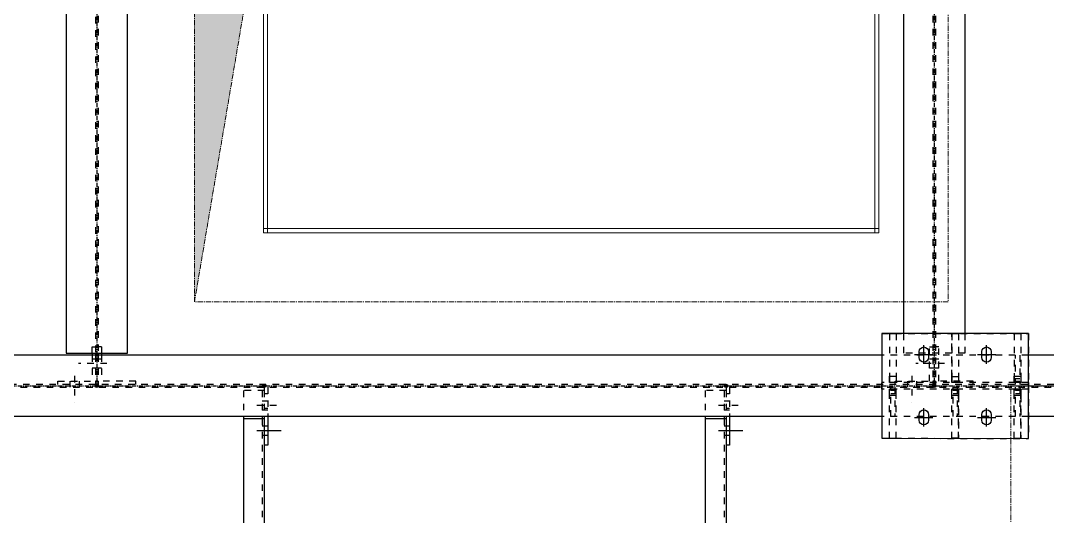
# Model space of a CAD drawing. Header units: inches. Extents: x 209270 to 234360, y -180214 to -150194.
# Drawn here: x 220697 to 223149, y -159676 to -158492 of the extents above; entities that cross this region are included whole.
import ezdxf

# ---------------------------------------------------------------- set-up
doc = ezdxf.new("R2010")
doc.units = ezdxf.units.IN
doc.header["$LTSCALE"] = 10
doc.header["$MEASUREMENT"] = 0
doc.linetypes.add('CENTER', pattern=[2, 1.25, -0.25, 0.25, -0.25])
doc.linetypes.add('DXK_LINE_DOT2', pattern=[3.9198, 1.9599, -1.9599])
doc.layers.get('0').update_dxf_attribs({"color": 1})
for name, color, linetype in [('_BLUE_0', 5, 'Continuous'), ('_BLUE_1', 5, 'Continuous'), ('_BLUE_2', 5, 'Continuous'), ('_BLUE_4', 5, 'Continuous')]:
    doc.layers.add(name, color=color, linetype=linetype)
for name, color, linetype, lineweight in [('CEN', 1, 'CENTER', 9), ('Chute', 1, 'Continuous', 9), ('DIM', 1, 'Continuous', 13)]:
    doc.layers.add(name, color=color, linetype=linetype, lineweight=lineweight)

# ---------------------------------------------------------------- blocks, each defined once
blk = doc.blocks.new('A$C1f4f58bd')
at = {"layer": 'CEN'}
blk.add_lwpolyline([(1100, 2200), (5000, 2200), (5000, -2700), (1100, -2700)], close=True, dxfattribs=at)
blk = doc.blocks.new('MECH_DRAWING')
at = {"layer": 'CEN'}
h = blk.add_hatch(color=256, dxfattribs=at)
h.dxf.hatch_style = 1
h.paths.add_polyline_path([(222912, -157363.8), (221112, -157363.8), (221112, -159163.8), (221385.3, -157552.2)])
blk.add_line((221112, -159163.8), (221385.3, -157552.2), dxfattribs=at)
blk.add_lwpolyline([(221112, -157363.8), (222912, -157363.8), (222912, -159163.8), (221112, -159163.8)], close=True, dxfattribs=at)
at = {"layer": 'Chute'}
for p, q in [((221276.9, -158998.7, -702228907.6), (221276.9, -157528.7, -702228907.6)), ((221286.9, -158998.7, -702228907.6), (221286.9, -157528.7, -702228907.6)), ((222736.9, -157528.7, -702228907.6), (222736.9, -158998.7, -702228907.6)), ((222746.9, -157528.7, -702228907.6), (222746.9, -158998.7, -702228907.6)), ((222746.9, -158988.7, -702228907.6), (221276.9, -158988.7, -702228907.6)), ((222746.9, -158998.7, -702228907.6), (221276.9, -158998.7, -702228907.6))]:
    blk.add_line(p, q, dxfattribs=at)
at = {"layer": 'DIM'}
blk.add_blockref('A$C1f4f58bd', (221961.9, -161563.7, -450449365.8), dxfattribs=at)
blk = doc.blocks.new('Part-116860372-114970 - 114867')
at = {"layer": '_BLUE_1', "linetype": 'DXK_LINE_DOT2'}
for p, q in [((17356.8, 20037.3), (16919.3, 20037.3)), ((17706.8, 19949.8), (13838.1, 19949.8)), ((13838.1, 19941.9), (17706.8, 19941.9)), ((17356.8, 19854.3), (16919.3, 19854.3))]:
    blk.add_line(p, q, dxfattribs=at)
at = {"layer": '_BLUE_2', "linetype": 'Continuous'}
for p, q in [((16919.3, 20037.3), (13831.8, 20037.3)), ((17713.1, 20037.3), (17356.8, 20037.3)), ((16919.3, 19854.3), (13831.8, 19854.3)), ((17713.1, 19854.3), (17356.8, 19854.3))]:
    blk.add_line(p, q, dxfattribs=at)
at = {"layer": '_BLUE_4', "linetype": 'CENTER'}
blk.add_line((13700.6, 19945.8), (17825.6, 19945.8), dxfattribs=at)
blk = doc.blocks.new('Part-116860372-114971 - 114867')
at = {"layer": '_BLUE_4', "linetype": 'Continuous'}
for points in [[(14575.6, 22565.8, -1), (14575.6, 22575.8, -1)], [(14575.6, 19940.8, -1), (14575.6, 19950.8, -1)]]:
    blk.add_hatch(color=256, dxfattribs=at).paths.add_polyline_path(points)
at = {"layer": '_BLUE_1', "linetype": 'DXK_LINE_DOT2'}
for p, q in [((14484.1, 22461), (14484.1, 22556.6)), ((14667.1, 22556.6), (14484.1, 22556.6)), ((14571.6, 22556.6), (14571.6, 21320.8)), ((14579.5, 22556.6), (14579.5, 22467.3)), ((14667.1, 22556.6), (14667.1, 22461)), ((14579.5, 22461), (14579.5, 20043.6)), ((14484.1, 21533.3), (14484.1, 21108.3)), ((14667.1, 21533.3), (14667.1, 21108.3)), ((14571.6, 21320.8), (14571.6, 20043.6)), ((14571.6, 20037.3), (14571.6, 19959.8)), ((14579.5, 20037.3), (14579.5, 19959.8)), ((14579.5, 19959.8), (14571.6, 19959.8))]:
    blk.add_line(p, q, dxfattribs=at)
at = {"layer": '_BLUE_2', "linetype": 'Continuous'}
for p, q in [((14484.1, 22467.3), (14484.1, 21533.3)), ((14667.1, 22461), (14484.1, 22461)), ((14571.6, 22467.3), (14571.6, 22461)), ((14579.5, 22467.3), (14579.5, 22461)), ((14667.1, 22467.3), (14667.1, 21533.3)), ((14484.1, 21108.3), (14484.1, 20043.6)), ((14667.1, 20043.6), (14667.1, 21108.3)), ((14484.1, 20043.6), (14667.1, 20043.6)), ((14571.6, 20043.6), (14571.6, 20037.3)), ((14579.5, 20043.6), (14579.5, 20037.3))]:
    blk.add_line(p, q, dxfattribs=at)
at = {"layer": '_BLUE_4', "linetype": 'CENTER'}
blk.add_line((14575.6, 22570.8), (14575.6, 19945.8), dxfattribs=at)
at = {"layer": '_BLUE_4', "linetype": 'Continuous'}
for centre in [(14575.6, 22570.8), (14575.6, 19945.8)]:
    blk.add_circle(centre, 5, dxfattribs=at)
blk = doc.blocks.new('Part-116860372-114972 - 114867')
at = {"layer": '_BLUE_4', "linetype": 'Continuous'}
for points in [[(17075.6, 22565.8, -1), (17075.6, 22575.8, -1)], [(17075.6, 19940.8, -1), (17075.6, 19950.8, -1)]]:
    blk.add_hatch(color=256, dxfattribs=at).paths.add_polyline_path(points)
at = {"layer": '_BLUE_1', "linetype": 'DXK_LINE_DOT2'}
for p, q in [((16984.1, 22556.6), (16984.1, 22467.3)), ((17167.1, 22556.6), (16984.1, 22556.6)), ((17071.6, 22556.6), (17071.6, 22461)), ((17079.5, 22556.6), (17079.5, 22467.3)), ((17167.1, 22556.6), (17167.1, 22467.3)), ((17071.6, 22461), (17071.6, 19959.8)), ((17079.5, 22461), (17079.5, 19959.8)), ((16984.1, 21533.3), (16984.1, 21108.3)), ((17167.1, 21533.3), (17167.1, 21108.3)), ((16984.1, 20102.1), (16984.1, 20043.6)), ((17167.1, 20102.1), (17167.1, 20043.6)), ((17167.1, 20043.6), (16984.1, 20043.6)), ((17079.5, 19959.8), (17071.6, 19959.8))]:
    blk.add_line(p, q, dxfattribs=at)
at = {"layer": '_BLUE_2', "linetype": 'Continuous'}
for p, q in [((16984.1, 22467.3), (16984.1, 21533.3)), ((17167.1, 22461), (16984.1, 22461)), ((17071.6, 22461), (17071.6, 22467.3)), ((17079.5, 22467.3), (17079.5, 22461)), ((17167.1, 22467.3), (17167.1, 21533.3)), ((16984.1, 21108.3), (16984.1, 20102.1)), ((17167.1, 21108.3), (17167.1, 20102.1))]:
    blk.add_line(p, q, dxfattribs=at)
at = {"layer": '_BLUE_4', "linetype": 'CENTER'}
blk.add_line((17075.6, 22570.8), (17075.6, 19945.8), dxfattribs=at)
at = {"layer": '_BLUE_4', "linetype": 'Continuous'}
for centre in [(17075.6, 22570.8), (17075.6, 19945.8)]:
    blk.add_circle(centre, 5, dxfattribs=at)
blk = doc.blocks.new('Part-116860372-115887 - 114867')
at = {"layer": '_BLUE_1', "linetype": 'DXK_LINE_DOT2'}
for p, q in [((16464.3, 19941.9), (16464.3, 19854.3)), ((16454.3, 19923.2), (16464.3, 19923.2)), ((16454.3, 19879.4), (16464.3, 19879.4))]:
    blk.add_line(p, q, dxfattribs=at)
at = {"layer": '_BLUE_2', "linetype": 'Continuous'}
for p, q in [((16454.3, 19854.3), (16454.3, 19848.1)), ((16464.3, 19854.3), (16464.3, 19769.4)), ((16464.3, 19769.4), (16454.3, 19769.4))]:
    blk.add_line(p, q, dxfattribs=at)
blk = doc.blocks.new('Part-116860372-116450 - 114867')
at = {"layer": '_BLUE_1', "linetype": 'DXK_LINE_DOT2'}
for p, q in [((17318.2, 19949.8), (17318.2, 20037.3)), ((17330.7, 20037.3), (17330.7, 19949.8)), ((17318.2, 19968.5), (17330.7, 19968.5)), ((17330.7, 19959.3), (17318.2, 19959.3))]:
    blk.add_line(p, q, dxfattribs=at)
blk = doc.blocks.new('Part-116860372-116442 - 114867')
at = {"layer": '_BLUE_2', "linetype": 'Continuous'}
for p, q in [((16919.3, 20102.1), (16919.3, 19789.6)), ((17356.8, 20102), (16919.3, 20102.1)), ((17356.8, 19789.5), (17356.8, 20102)), ((16919.3, 19789.6), (17356.8, 19789.5))]:
    blk.add_line(p, q, dxfattribs=at)
blk = doc.blocks.new('Part-116860372-115118 - 114867')
at = {"layer": '_BLUE_4', "linetype": 'Continuous'}
for points in [[(15075.6, 19940.8, -1), (15075.6, 19950.8, -1)], [(15075.6, 19065.8, -1), (15075.6, 19075.8, -1)]]:
    blk.add_hatch(color=256, dxfattribs=at).paths.add_polyline_path(points)
at = {"layer": '_BLUE_1', "linetype": 'DXK_LINE_DOT2'}
for p, q in [((15013.1, 19931.9), (15013.1, 19854.3)), ((15075.6, 19931.9), (15013.1, 19931.9)), ((15069.3, 19931.9), (15069.3, 19854.3)), ((15075.6, 19931.9), (15075.6, 19848.1)), ((15069.3, 19848.1), (15069.3, 19233.3)), ((15013.1, 19227.1), (15013.1, 19149.6)), ((15069.3, 19227.1), (15069.3, 19087.1)), ((15075.6, 19233.3), (15075.6, 19087.1)), ((15013.1, 19149.6), (15050.6, 19149.6)), ((15050.6, 19149.6), (15050.6, 19087.1)), ((15075.6, 19087.1), (15050.6, 19087.1))]:
    blk.add_line(p, q, dxfattribs=at)
at = {"layer": '_BLUE_2', "linetype": 'Continuous'}
for p, q in [((15013.1, 19854.3), (15013.1, 19227.1)), ((15075.6, 19848.1), (15013.1, 19848.1)), ((15069.3, 19854.3), (15069.3, 19848.1)), ((15075.6, 19848.1), (15075.6, 19233.3)), ((15075.6, 19233.3), (15013.1, 19233.3)), ((15069.3, 19233.3), (15069.3, 19227.1))]:
    blk.add_line(p, q, dxfattribs=at)
at = {"layer": '_BLUE_4', "linetype": 'CENTER'}
for p, q in [((15075.6, 19945.8), (15075.6, 19931.9)), ((15075.6, 19848.1), (15075.6, 19233.3)), ((15075.6, 19087.1), (15075.6, 19070.8))]:
    blk.add_line(p, q, dxfattribs=at)
at = {"layer": '_BLUE_4', "linetype": 'Continuous'}
for centre in [(15075.6, 19945.8), (15075.6, 19070.8)]:
    blk.add_circle(centre, 5, dxfattribs=at)
blk = doc.blocks.new('Part-116860372-115119 - 114867')
at = {"layer": '_BLUE_4', "linetype": 'Continuous'}
for points in [[(16454.3, 19940.8, -1), (16454.3, 19950.8, -1)], [(16454.3, 19065.8, -1), (16454.3, 19075.8, -1)]]:
    blk.add_hatch(color=256, dxfattribs=at).paths.add_polyline_path(points)
at = {"layer": '_BLUE_1', "linetype": 'DXK_LINE_DOT2'}
for p, q in [((16391.8, 19931.9), (16391.8, 19854.3)), ((16454.3, 19931.9), (16391.8, 19931.9)), ((16448.1, 19931.9), (16448.1, 19854.3)), ((16454.3, 19931.9), (16454.3, 19848.1)), ((16448.1, 19848.1), (16448.1, 19233.3)), ((16391.8, 19227.1), (16391.8, 19149.6)), ((16448.1, 19227.1), (16448.1, 19087.1)), ((16454.3, 19233.3), (16454.3, 19087.1)), ((16391.8, 19149.6), (16429.3, 19149.6)), ((16429.3, 19149.6), (16429.3, 19087.1)), ((16454.3, 19087.1), (16429.3, 19087.1))]:
    blk.add_line(p, q, dxfattribs=at)
at = {"layer": '_BLUE_2', "linetype": 'Continuous'}
for p, q in [((16391.8, 19854.3), (16391.8, 19227.1)), ((16454.3, 19848.1), (16391.8, 19848.1)), ((16448.1, 19854.3), (16448.1, 19848.1)), ((16454.3, 19848.1), (16454.3, 19233.3)), ((16454.3, 19233.3), (16391.8, 19233.3)), ((16448.1, 19233.3), (16448.1, 19227.1))]:
    blk.add_line(p, q, dxfattribs=at)
at = {"layer": '_BLUE_4', "linetype": 'CENTER'}
for p, q in [((16454.3, 19945.8), (16454.3, 19931.9)), ((16454.3, 19848.1), (16454.3, 19233.3)), ((16454.3, 19087.1), (16454.3, 19070.8))]:
    blk.add_line(p, q, dxfattribs=at)
at = {"layer": '_BLUE_4', "linetype": 'Continuous'}
for centre in [(16454.3, 19945.8), (16454.3, 19070.8)]:
    blk.add_circle(centre, 5, dxfattribs=at)
blk = doc.blocks.new('Part-116860372-115512 - 114867')
at = {"layer": '_BLUE_1', "linetype": 'DXK_LINE_DOT2'}
for p, q in [((17089.5, 20062.3), (17079.5, 20062.3)), ((17089.5, 19959.8), (17089.5, 20062.3)), ((17079.5, 19959.8), (17079.5, 19949.8)), ((17192, 19959.8), (17089.5, 19959.8)), ((17192, 19949.8), (17192, 19959.8))]:
    blk.add_line(p, q, dxfattribs=at)
blk = doc.blocks.new('Part-116860372-115516 - 114867')
at = {"layer": '_BLUE_1', "linetype": 'DXK_LINE_DOT2'}
for p, q in [((14589.5, 20062.3), (14579.5, 20062.3)), ((14589.5, 20062.3), (14589.5, 20043.6)), ((14579.5, 20043.6), (14579.5, 20037.3)), ((14589.5, 20037.3), (14589.5, 19959.8)), ((14579.5, 19959.8), (14579.5, 19949.8)), ((14692, 19959.8), (14589.5, 19959.8)), ((14692, 19949.8), (14692, 19959.8))]:
    blk.add_line(p, q, dxfattribs=at)
at = {"layer": '_BLUE_2', "linetype": 'Continuous'}
blk.add_line((14589.5, 20043.6), (14589.5, 20037.3), dxfattribs=at)
blk = doc.blocks.new('Part-116860372-115511 - 114867')
at = {"layer": '_BLUE_1', "linetype": 'DXK_LINE_DOT2'}
for p, q in [((17061.6, 19959.8), (17061.6, 20062.3)), ((17061.6, 20062.3), (17071.6, 20062.3)), ((16959.1, 19949.8), (16959.1, 19959.8)), ((16959.1, 19959.8), (17061.6, 19959.8)), ((17071.6, 19959.8), (17071.6, 19949.8))]:
    blk.add_line(p, q, dxfattribs=at)
blk = doc.blocks.new('Bolt-116860372-115513 - 114867')
at = {"layer": '_BLUE_1', "linetype": 'DXK_LINE_DOT2'}
for p, q in [((17071.6, 20026), (17061.6, 20026)), ((17079.5, 20026), (17071.6, 20026)), ((17089.5, 20026), (17079.5, 20026)), ((17105.8, 20012.3), (17020.8, 20012.3)), ((17071.6, 19998.5), (17061.6, 19998.5)), ((17079.5, 19998.5), (17071.6, 19998.5)), ((17089.5, 19998.5), (17079.5, 19998.5))]:
    blk.add_line(p, q, dxfattribs=at)
blk = doc.blocks.new('Part-116860372-115515 - 114867')
at = {"layer": '_BLUE_1', "linetype": 'DXK_LINE_DOT2'}
for p, q in [((14561.6, 20043.6), (14561.6, 20062.3)), ((14561.6, 20062.3), (14571.6, 20062.3)), ((14561.6, 20037.3), (14561.6, 19959.8)), ((14571.6, 20043.6), (14571.6, 20037.3)), ((14459.1, 19949.8), (14459.1, 19959.8)), ((14459.1, 19959.8), (14561.6, 19959.8)), ((14571.6, 19959.8), (14571.6, 19949.8))]:
    blk.add_line(p, q, dxfattribs=at)
at = {"layer": '_BLUE_2', "linetype": 'Continuous'}
blk.add_line((14561.6, 20043.6), (14561.6, 20037.3), dxfattribs=at)
blk = doc.blocks.new('Bolt-116860372-115517 - 114867')
at = {"layer": '_BLUE_1', "linetype": 'DXK_LINE_DOT2'}
for p, q in [((14571.6, 20026), (14561.6, 20026)), ((14579.5, 20026), (14571.6, 20026)), ((14589.5, 20026), (14579.5, 20026)), ((14605.8, 20012.3), (14520.8, 20012.3)), ((14571.6, 19998.5), (14561.6, 19998.5)), ((14579.5, 19998.5), (14571.6, 19998.5)), ((14589.5, 19998.5), (14579.5, 19998.5))]:
    blk.add_line(p, q, dxfattribs=at)
blk = doc.blocks.new('Bolt-116860372-115528 - 114867')
at = {"layer": '_BLUE_1', "linetype": 'DXK_LINE_DOT2'}
for p, q in [((14495.4, 19959.8), (14495.4, 19949.8)), ((14509.1, 19975.8), (14509.1, 19897)), ((14522.9, 19959.8), (14522.9, 19949.8)), ((14495.4, 19949.8), (14495.4, 19941.9)), ((14522.9, 19949.8), (14522.9, 19941.9))]:
    blk.add_line(p, q, dxfattribs=at)
blk = doc.blocks.new('Bolt-116860372-115529 - 114867')
at = {"layer": '_BLUE_1', "linetype": 'DXK_LINE_DOT2'}
for p, q in [((16995.4, 19959.8), (16995.4, 19949.8)), ((17009.1, 19975.8), (17009.1, 19897)), ((17022.9, 19959.8), (17022.9, 19949.8)), ((16995.4, 19949.8), (16995.4, 19941.9)), ((17022.9, 19949.8), (17022.9, 19941.9))]:
    blk.add_line(p, q, dxfattribs=at)
blk = doc.blocks.new('Bolt-116860372-116449 - 114867')
at = {"layer": '_BLUE_2', "linetype": 'Continuous'}
for p, q in [((17030.6, 20048.3), (17031.6, 20053.6)), ((17031.6, 20053.6), (17034.6, 20058)), ((17034.6, 20058), (17039.1, 20061)), ((17039.1, 20061), (17044.3, 20062.1)), ((17044.3, 20012.1), (17044.3, 20067.1)), ((17044.3, 20062.1), (17044.3, 20062.1)), ((17044.3, 20062.1), (17049.6, 20061)), ((17049.6, 20061), (17054.1, 20058)), ((17054.1, 20058), (17057, 20053.6)), ((17057, 20053.6), (17058.1, 20048.3)), ((17218.1, 20048.3), (17219.1, 20053.6)), ((17219.1, 20053.6), (17222.1, 20058)), ((17222.1, 20058), (17226.6, 20061)), ((17226.6, 20061), (17231.8, 20062.1)), ((17231.8, 20012.1), (17231.8, 20067.1)), ((17231.8, 20062.1), (17231.8, 20062.1)), ((17231.8, 20062.1), (17237.1, 20061)), ((17237.1, 20061), (17241.6, 20058)), ((17241.6, 20058), (17244.5, 20053.6)), ((17244.5, 20053.6), (17245.6, 20048.3)), ((17016.8, 20039.6), (17071.8, 20039.6)), ((17030.6, 20030.8), (17030.6, 20048.3)), ((17031.6, 20025.6), (17030.6, 20030.8)), ((17034.6, 20021.1), (17031.6, 20025.6)), ((17039.1, 20018.1), (17034.6, 20021.1)), ((17054.1, 20021.1), (17049.6, 20018.1)), ((17057, 20025.6), (17054.1, 20021.1)), ((17058.1, 20030.8), (17057, 20025.6)), ((17058.1, 20048.3), (17058.1, 20030.8)), ((17204.3, 20039.6), (17259.3, 20039.5)), ((17218.1, 20030.8), (17218.1, 20048.3)), ((17219.1, 20025.5), (17218.1, 20030.8)), ((17222.1, 20021.1), (17219.1, 20025.5)), ((17226.6, 20018.1), (17222.1, 20021.1)), ((17241.6, 20021.1), (17237.1, 20018.1)), ((17244.5, 20025.5), (17241.6, 20021.1)), ((17245.6, 20030.8), (17244.5, 20025.5)), ((17245.6, 20048.3), (17245.6, 20030.8)), ((17044.3, 20017.1), (17039.1, 20018.1)), ((17049.6, 20018.1), (17044.3, 20017.1)), ((17044.3, 20017.1), (17044.3, 20017.1)), ((17231.8, 20017.1), (17226.6, 20018.1)), ((17237.1, 20018.1), (17231.8, 20017.1)), ((17231.8, 20017.1), (17231.8, 20017.1)), ((17031.6, 19866.1), (17034.6, 19870.5)), ((17034.6, 19870.5), (17039.1, 19873.5)), ((17039.1, 19873.5), (17044.3, 19874.6)), ((17044.3, 19824.6), (17044.3, 19879.6)), ((17044.3, 19874.6), (17044.3, 19874.6)), ((17044.3, 19874.6), (17049.6, 19873.5)), ((17049.6, 19873.5), (17054, 19870.5)), ((17054, 19870.5), (17057, 19866.1)), ((17219.1, 19866.1), (17222.1, 19870.5)), ((17222.1, 19870.5), (17226.6, 19873.5)), ((17226.6, 19873.5), (17231.8, 19874.6)), ((17231.8, 19824.6), (17231.8, 19879.6)), ((17231.8, 19874.6), (17231.8, 19874.6)), ((17231.8, 19874.6), (17237.1, 19873.5)), ((17237.1, 19873.5), (17241.5, 19870.5)), ((17241.5, 19870.5), (17244.5, 19866.1)), ((17016.8, 19852.1), (17071.8, 19852.1)), ((17030.6, 19860.8), (17031.6, 19866.1)), ((17030.6, 19843.3), (17030.6, 19860.8)), ((17031.6, 19838.1), (17030.6, 19843.3)), ((17034.6, 19833.6), (17031.6, 19838.1)), ((17057, 19838.1), (17054, 19833.6)), ((17057, 19866.1), (17058.1, 19860.8)), ((17058.1, 19843.3), (17057, 19838.1)), ((17058.1, 19860.8), (17058.1, 19843.3)), ((17204.3, 19852.1), (17259.3, 19852)), ((17218.1, 19860.8), (17219.1, 19866.1)), ((17218.1, 19843.3), (17218.1, 19860.8)), ((17219.1, 19838), (17218.1, 19843.3)), ((17222.1, 19833.6), (17219.1, 19838)), ((17244.5, 19838), (17241.5, 19833.6)), ((17244.5, 19866.1), (17245.6, 19860.8)), ((17245.6, 19843.3), (17244.5, 19838)), ((17245.6, 19860.8), (17245.6, 19843.3)), ((17039.1, 19830.6), (17034.6, 19833.6)), ((17044.3, 19829.6), (17039.1, 19830.6)), ((17049.6, 19830.6), (17044.3, 19829.6)), ((17044.3, 19829.6), (17044.3, 19829.6)), ((17054, 19833.6), (17049.6, 19830.6)), ((17226.6, 19830.6), (17222.1, 19833.6)), ((17231.8, 19829.6), (17226.6, 19830.6)), ((17237.1, 19830.6), (17231.8, 19829.6)), ((17231.8, 19829.6), (17231.8, 19829.6)), ((17241.5, 19833.6), (17237.1, 19830.6))]:
    blk.add_line(p, q, dxfattribs=at)
blk = doc.blocks.new('Part-116860372-116447 - 114867')
at = {"layer": '_BLUE_1', "linetype": 'DXK_LINE_DOT2'}
for p, q in [((16962, 19935.8), (16941.9, 19935.8)), ((16941.9, 19917), (16941.9, 19935.8)), ((16942, 19917), (16942, 19935.8)), ((16961.9, 19917), (16961.9, 19935.8)), ((16961.9, 19935.8), (16962, 19935.8)), ((16962, 19917), (16962, 19935.8)), ((16962, 19917), (16941.9, 19917)), ((16941.9, 19789.6), (16941.9, 19917)), ((16942, 19789.6), (16942, 19917)), ((16961.9, 19789.5), (16961.9, 19917)), ((16962, 19789.6), (16962, 19917)), ((16961.9, 19789.5), (16962, 19789.5))]:
    blk.add_line(p, q, dxfattribs=at)
at = {"layer": '_BLUE_2', "linetype": 'Continuous'}
for p, q in [((16941.9, 19789.5), (16941.9, 19789.6)), ((16962, 19789.5), (16941.9, 19789.5)), ((16942, 19789.5), (16942, 19789.6)), ((16962, 19789.5), (16962, 19789.6))]:
    blk.add_line(p, q, dxfattribs=at)
blk = doc.blocks.new('Part-116860372-116441 - 114867')
at = {"layer": '_BLUE_1', "linetype": 'DXK_LINE_DOT2'}
for p, q in [((17314.4, 20102), (17314.4, 19974.6)), ((17314.5, 20102.1), (17334.4, 20102.1)), ((17314.5, 20102), (17314.5, 19974.6)), ((17334.4, 20102.1), (17334.4, 19974.6)), ((17334.5, 20102), (17334.5, 19974.6)), ((17314.4, 19974.6), (17314.4, 19955.8)), ((17314.4, 19974.6), (17334.5, 19974.6)), ((17314.5, 19955.8), (17314.5, 19974.6)), ((17334.4, 19974.6), (17334.4, 19955.8)), ((17334.5, 19974.6), (17334.5, 19955.8)), ((17314.4, 19955.8), (17314.5, 19955.8)), ((17334.5, 19955.8), (17314.4, 19955.8))]:
    blk.add_line(p, q, dxfattribs=at)
at = {"layer": '_BLUE_2', "linetype": 'Continuous'}
for p, q in [((17314.5, 20102.1), (17314.4, 20102.1)), ((17314.4, 20102.1), (17314.4, 20102)), ((17314.4, 20102.1), (17314.5, 20102.1)), ((17314.5, 20102.1), (17314.5, 20102)), ((17314.5, 20102.1), (17334.5, 20102.1)), ((17334.5, 20102.1), (17334.5, 20102))]:
    blk.add_line(p, q, dxfattribs=at)
blk = doc.blocks.new('Part-116860372-115885 - 114867')
at = {"layer": '_BLUE_1', "linetype": 'DXK_LINE_DOT2'}
for p, q in [((15085.6, 19941.9), (15085.6, 19854.3)), ((15075.6, 19923.2), (15085.6, 19923.2)), ((15075.6, 19879.4), (15085.6, 19879.4))]:
    blk.add_line(p, q, dxfattribs=at)
at = {"layer": '_BLUE_2', "linetype": 'Continuous'}
for p, q in [((15075.6, 19854.3), (15075.6, 19848.1)), ((15085.6, 19854.3), (15085.6, 19769.4)), ((15085.6, 19769.4), (15075.6, 19769.4))]:
    blk.add_line(p, q, dxfattribs=at)
blk = doc.blocks.new('Bolt-116860372-115886 - 114867')
at = {"layer": '_BLUE_1', "linetype": 'DXK_LINE_DOT2'}
for p, q in [((15069.3, 19901.9), (15075.6, 19901.9)), ((15075.6, 19901.9), (15085.6, 19901.9)), ((15053.1, 19888.2), (15125.6, 19888.2)), ((15069.3, 19874.4), (15075.6, 19874.4)), ((15075.6, 19874.4), (15085.6, 19874.4))]:
    blk.add_line(p, q, dxfattribs=at)
at = {"layer": '_BLUE_2', "linetype": 'Continuous'}
for p, q in [((15053.1, 19813.2), (15125.6, 19813.2)), ((15069.3, 19826.9), (15075.6, 19826.9)), ((15075.6, 19826.9), (15085.6, 19826.9)), ((15069.3, 19799.4), (15075.6, 19799.4)), ((15075.6, 19799.4), (15085.6, 19799.4))]:
    blk.add_line(p, q, dxfattribs=at)
blk = doc.blocks.new('Bolt-116860372-115888 - 114867')
at = {"layer": '_BLUE_1', "linetype": 'DXK_LINE_DOT2'}
for p, q in [((16448.1, 19901.9), (16454.3, 19901.9)), ((16454.3, 19901.9), (16464.3, 19901.9)), ((16431.8, 19888.2), (16504.3, 19888.2)), ((16448.1, 19874.4), (16454.3, 19874.4)), ((16454.3, 19874.4), (16464.3, 19874.4))]:
    blk.add_line(p, q, dxfattribs=at)
at = {"layer": '_BLUE_2', "linetype": 'Continuous'}
for p, q in [((16431.8, 19813.2), (16504.3, 19813.2)), ((16448.1, 19826.9), (16454.3, 19826.9)), ((16454.3, 19826.9), (16464.3, 19826.9)), ((16448.1, 19799.4), (16454.3, 19799.4)), ((16454.3, 19799.4), (16464.3, 19799.4))]:
    blk.add_line(p, q, dxfattribs=at)
blk = doc.blocks.new('Part-116860372-116448 - 114867')
at = {"layer": '_BLUE_1', "linetype": 'DXK_LINE_DOT2'}
for p, q in [((17148.1, 19935.8), (17128.1, 19935.8)), ((17128.2, 19917.1), (17128.1, 19935.8)), ((17128.1, 19917.1), (17128.1, 19935.8)), ((17148.1, 19935.8), (17148.2, 19917.1)), ((17148.1, 19917.1), (17148.1, 19935.8)), ((17148.1, 19935.8), (17148.1, 19935.8)), ((17148.2, 19917.1), (17128.1, 19917.1)), ((17128.1, 19789.6), (17128.1, 19917.1)), ((17128.2, 19789.6), (17128.2, 19917.1)), ((17148.1, 19789.6), (17148.1, 19917.1)), ((17148.2, 19917.1), (17148.2, 19789.6)), ((17148.2, 19789.6), (17128.1, 19789.6)), ((17148.1, 19789.6), (17148.2, 19789.6))]:
    blk.add_line(p, q, dxfattribs=at)
blk = doc.blocks.new('Part-116860372-116452 - 114867')
at = {"layer": '_BLUE_1', "linetype": 'DXK_LINE_DOT2'}
for p, q in [((17131.9, 19854.3), (17131.9, 19941.9)), ((17144.4, 19932.4), (17131.9, 19932.4)), ((17144.4, 19941.9), (17144.4, 19854.3)), ((17131.9, 19923.1), (17144.4, 19923.1))]:
    blk.add_line(p, q, dxfattribs=at)
blk = doc.blocks.new('Part-116860372-116440 - 114867')
at = {"layer": '_BLUE_1', "linetype": 'DXK_LINE_DOT2'}
for p, q in [((16919.4, 19935.8), (16919.4, 19955.8)), ((16919.4, 19935.8), (16919.4, 19955.8)), ((16919.4, 19955.8), (16919.4, 19955.8)), ((17356.8, 19955.8), (16919.4, 19955.8)), ((16919.4, 19935.8), (16919.4, 19935.8)), ((17356.8, 19935.8), (16919.4, 19935.8)), ((17356.9, 19935.8), (17356.9, 19955.8))]:
    blk.add_line(p, q, dxfattribs=at)
at = {"layer": '_BLUE_2', "linetype": 'Continuous'}
for p, q in [((17356.8, 19955.8), (17356.9, 19955.8)), ((17356.9, 19935.8), (17356.8, 19935.8)), ((17356.9, 19955.8), (17356.9, 19935.8))]:
    blk.add_line(p, q, dxfattribs=at)
blk = doc.blocks.new('Part-116860372-116444 - 114867')
at = {"layer": '_BLUE_1', "linetype": 'DXK_LINE_DOT2'}
for p, q in [((17128.1, 20102.1), (17128.2, 20102.1)), ((17128.1, 20102.1), (17128.1, 19974.5)), ((17128.1, 20102.1), (17148.2, 20102.1)), ((17128.2, 19974.5), (17128.2, 20102.1)), ((17148.1, 20102.1), (17148.1, 19974.5)), ((17148.2, 20102.1), (17148.2, 19974.5)), ((17128.1, 19955.8), (17128.2, 19974.5)), ((17128.1, 19974.5), (17128.1, 19955.8)), ((17128.1, 19974.5), (17148.2, 19974.5)), ((17148.2, 19974.5), (17148.1, 19955.8)), ((17148.1, 19974.5), (17148.1, 19955.8)), ((17128.1, 19955.8), (17128.1, 19955.8)), ((17148.1, 19955.8), (17128.1, 19955.8))]:
    blk.add_line(p, q, dxfattribs=at)
blk = doc.blocks.new('Part-116860372-116443 - 114867')
at = {"layer": '_BLUE_1', "linetype": 'DXK_LINE_DOT2'}
for p, q in [((16941.9, 20102.1), (16941.9, 19974.6)), ((16942, 20102.1), (16942, 19974.6)), ((16942, 20102.1), (16961.9, 20102.1)), ((16961.9, 20102.1), (16961.9, 19974.6)), ((16962, 20102.1), (16962, 19974.6)), ((16941.9, 19974.6), (16941.9, 19955.8)), ((16941.9, 19974.6), (16962, 19974.6)), ((16942, 19955.8), (16942, 19974.6)), ((16961.9, 19974.6), (16961.9, 19955.8)), ((16962, 19974.6), (16962, 19955.8)), ((16941.9, 19955.8), (16942, 19955.8)), ((16962, 19955.8), (16941.9, 19955.8))]:
    blk.add_line(p, q, dxfattribs=at)
at = {"layer": '_BLUE_2', "linetype": 'Continuous'}
for p, q in [((16942, 20102.1), (16941.9, 20102.1)), ((16941.9, 20102.1), (16941.9, 20102.1)), ((16941.9, 20102.1), (16942, 20102.1)), ((16942, 20102.1), (16942, 20102.1)), ((16942, 20102.1), (16962, 20102.1)), ((16962, 20102.1), (16962, 20102.1))]:
    blk.add_line(p, q, dxfattribs=at)
blk = doc.blocks.new('Part-116860372-116445 - 114867')
at = {"layer": '_BLUE_1', "linetype": 'DXK_LINE_DOT2'}
for p, q in [((16919.3, 20102.1), (16919.3, 19789.6)), ((16919.3, 20102.1), (17356.8, 20102)), ((17356.8, 20102), (17356.8, 19789.5)), ((16919.3, 19789.6), (17356.8, 19789.5))]:
    blk.add_line(p, q, dxfattribs=at)
blk = doc.blocks.new('Part-116860372-116446 - 114867')
at = {"layer": '_BLUE_1', "linetype": 'DXK_LINE_DOT2'}
for p, q in [((17334.5, 19935.8), (17314.4, 19935.8)), ((17314.4, 19917), (17314.4, 19935.8)), ((17314.5, 19917), (17314.5, 19935.8)), ((17334.4, 19917), (17334.4, 19935.8)), ((17334.4, 19935.8), (17334.5, 19935.8)), ((17334.5, 19935.8), (17334.5, 19917)), ((17334.5, 19917), (17314.4, 19917)), ((17314.4, 19789.5), (17314.4, 19917)), ((17314.5, 19789.5), (17314.5, 19917)), ((17334.4, 19789.5), (17334.4, 19917)), ((17334.5, 19917), (17334.5, 19789.5)), ((17334.4, 19789.5), (17334.5, 19789.5))]:
    blk.add_line(p, q, dxfattribs=at)
at = {"layer": '_BLUE_2', "linetype": 'Continuous'}
blk.add_line((17334.5, 19789.5), (17314.4, 19789.5), dxfattribs=at)
blk = doc.blocks.new('Part-116860372-116451 - 114867')
at = {"layer": '_BLUE_1', "linetype": 'DXK_LINE_DOT2'}
for p, q in [((17318.2, 19854.3), (17318.2, 19941.9)), ((17330.7, 19932.4), (17318.2, 19932.4)), ((17330.7, 19941.9), (17330.7, 19854.3)), ((17318.2, 19923.1), (17330.7, 19923.1))]:
    blk.add_line(p, q, dxfattribs=at)
blk = doc.blocks.new('Part-116860372-116453 - 114867')
at = {"layer": '_BLUE_1', "linetype": 'DXK_LINE_DOT2'}
for p, q in [((16945.7, 19854.3), (16945.7, 19941.9)), ((16958.2, 19932.4), (16945.7, 19932.4)), ((16958.2, 19941.9), (16958.2, 19854.3)), ((16945.7, 19923.1), (16958.2, 19923.1))]:
    blk.add_line(p, q, dxfattribs=at)
blk = doc.blocks.new('STR_DRAWING')
at = {"layer": '_BLUE_0', "xscale": 0.8, "yscale": 0.8, "zscale": 0.8}
for name in ['Part-116860372-114971 - 114867', 'Part-116860372-114972 - 114867', 'Part-116860372-116442 - 114867', 'Part-116860372-116445 - 114867', 'Part-116860372-116443 - 114867', 'Part-116860372-116444 - 114867', 'Part-116860372-116441 - 114867', 'Part-116860372-115515 - 114867', 'Part-116860372-115516 - 114867', 'Part-116860372-115511 - 114867', 'Bolt-116860372-116449 - 114867', 'Part-116860372-115512 - 114867', 'Part-116860372-114970 - 114867', 'Bolt-116860372-115517 - 114867', 'Bolt-116860372-115513 - 114867', 'Part-116860372-116450 - 114867', 'Bolt-116860372-115528 - 114867', 'Bolt-116860372-115529 - 114867', 'Part-116860372-115118 - 114867', 'Part-116860372-115885 - 114867', 'Part-116860372-115119 - 114867', 'Part-116860372-115887 - 114867', 'Part-116860372-116440 - 114867', 'Part-116860372-116447 - 114867', 'Part-116860372-116453 - 114867', 'Part-116860372-116448 - 114867', 'Part-116860372-116452 - 114867', 'Part-116860372-116446 - 114867', 'Part-116860372-116451 - 114867', 'Bolt-116860372-115886 - 114867', 'Bolt-116860372-115888 - 114867']:
    blk.add_blockref(name, (971.5, 4264.2), dxfattribs=at)

msp = doc.modelspace()

# ---------------------------------------------------------------- block references
for name, p in [('MECH_DRAWING', (0, 0)), ('STR_DRAWING', (208247, -179585))]:
    msp.add_blockref(name, p)

doc.saveas('drawing.dxf')
